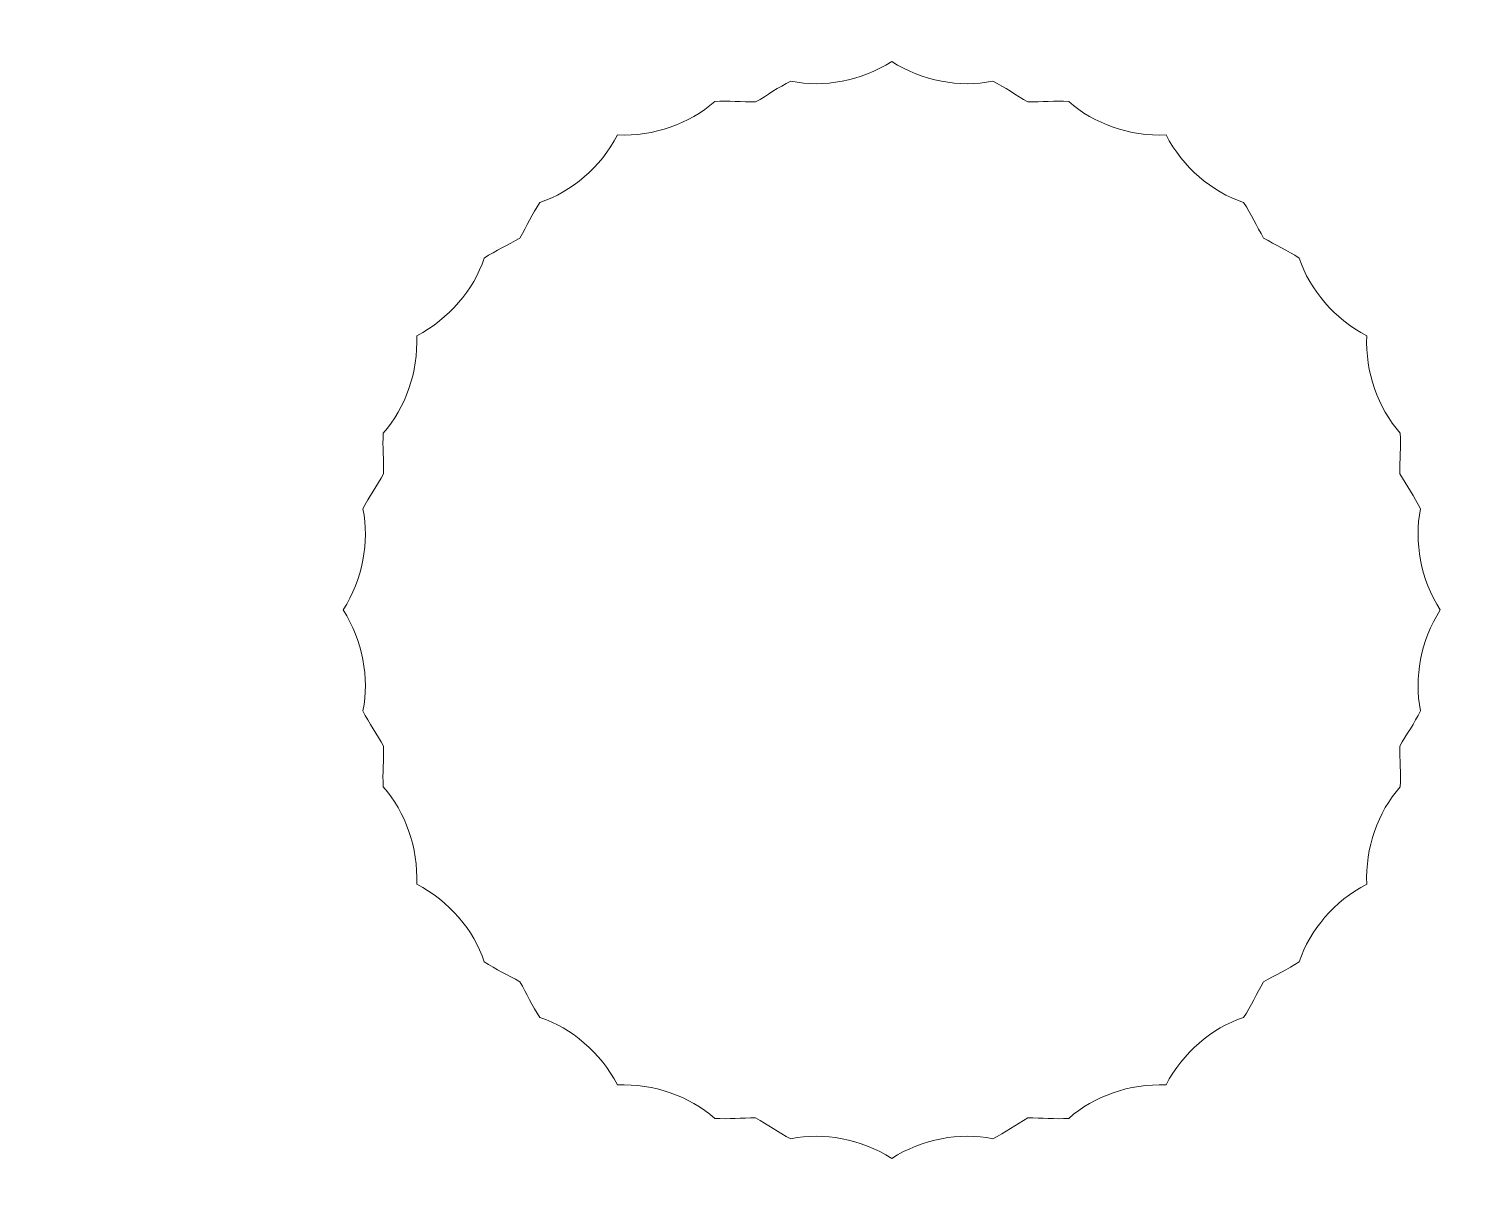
# Model space of a CAD drawing. Extents: x -728 to 2523, y -2539 to -44.
# Drawn here: x 242.14 to 257.73, y -1289.7 to -1277.19 of the extents above; entities that cross this region are included whole.
import ezdxf

# ---------------------------------------------------------------- set-up
doc = ezdxf.new("R2010")
doc.units = 0
doc.header["$MEASUREMENT"] = 0
doc.layers.add('Layer 1', color=7, linetype='Continuous', lineweight=0)

# ---------------------------------------------------------------- blocks, each defined once
blk = doc.blocks.new('Block_1')
at = {"layer": 'Layer 1'}
for points, knots in [([(409.045, -1093.44), (401.115, -1084.94), (390.635, -1080.63), (377.895, -1080.63), (365.325, -1080.63), (355.025, -1084.99), (347.275, -1093.6), (339.585, -1102.15), (335.685, -1115.02), (335.685, -1131.87), (335.685, -1131.87), (335.685, -1244.77), (335.685, -1244.77), (335.685, -1244.77), (164.325, -1244.77), (164.325, -1244.77), (164.325, -1244.77), (164.325, -1131.87), (164.325, -1131.87), (164.325, -1114.83), (160.315, -1101.9), (152.425, -1093.44), (144.495, -1084.94), (134.025, -1080.63), (121.285, -1080.63), (108.335, -1080.63), (97.935, -1085), (90.375, -1093.62), (82.875, -1102.16), (79.065, -1115.03), (79.065, -1131.87), (79.065, -1131.87), (79.065, -1447.85), (79.065, -1447.85), (79.065, -1464.69), (82.915, -1477.61), (90.505, -1486.24), (98.165, -1494.95), (108.515, -1499.37), (121.285, -1499.37), (133.845, -1499.37), (144.275, -1495.01), (152.295, -1486.42), (160.275, -1477.87), (164.325, -1464.89), (164.325, -1447.85), (164.325, -1447.85), (164.325, -1314.98), (164.325, -1314.98), (164.325, -1314.98), (335.685, -1314.98), (335.685, -1314.98), (335.685, -1314.98), (335.685, -1447.85), (335.685, -1447.85), (335.685, -1464.69), (339.535, -1477.61), (347.125, -1486.24), (354.775, -1494.95), (365.135, -1499.37), (377.895, -1499.37), (390.455, -1499.37), (400.885, -1495.01), (408.905, -1486.42), (416.885, -1477.87), (420.935, -1464.89), (420.935, -1447.85), (420.935, -1447.85), (420.935, -1131.87), (420.935, -1131.87), (420.935, -1114.83), (416.935, -1101.9), (409.045, -1093.44)], [0, 0, 0, 0, 1, 1, 1, 2, 2, 2, 3, 3, 3, 4, 4, 4, 5, 5, 5, 6, 6, 6, 7, 7, 7, 8, 8, 8, 9, 9, 9, 10, 10, 10, 11, 11, 11, 12, 12, 12, 13, 13, 13, 14, 14, 14, 15, 15, 15, 16, 16, 16, 17, 17, 17, 18, 18, 18, 19, 19, 19, 20, 20, 20, 21, 21, 21, 22, 22, 22, 23, 23, 23, 24, 24, 24, 24]), ([(257.271, -1284.604), (257.205, -1284.739), (257.119, -1284.858), (257.045, -1284.987), (257.045, -1285.135), (257.06, -1285.281), (257.05, -1285.43), (256.808, -1285.707), (256.67, -1286.09), (256.687, -1286.488), (256.687, -1286.488), (256.687, -1286.488), (256.687, -1286.488), (256.333, -1286.673), (256.071, -1286.983), (255.952, -1287.331), (255.828, -1287.415), (255.694, -1287.475), (255.566, -1287.549), (255.491, -1287.678), (255.431, -1287.812), (255.348, -1287.936), (255, -1288.054), (254.689, -1288.317), (254.505, -1288.671), (254.505, -1288.671), (254.505, -1288.671), (254.505, -1288.671), (254.106, -1288.654), (253.724, -1288.791), (253.447, -1289.034), (253.298, -1289.044), (253.152, -1289.029), (253.003, -1289.029), (253.003, -1289.029), (253.003, -1289.029), (253.003, -1289.029), (252.874, -1289.103), (252.755, -1289.189), (252.621, -1289.255), (252.26, -1289.183), (251.86, -1289.255), (251.523, -1289.469), (251.187, -1289.255), (250.787, -1289.183), (250.426, -1289.255), (250.292, -1289.189), (250.173, -1289.103), (250.044, -1289.029), (250.044, -1289.029), (250.044, -1289.029), (250.044, -1289.029), (249.895, -1289.029), (249.749, -1289.044), (249.6, -1289.034), (249.323, -1288.791), (248.941, -1288.654), (248.542, -1288.671), (248.542, -1288.671), (248.542, -1288.671), (248.542, -1288.671), (248.358, -1288.317), (248.047, -1288.054), (247.699, -1287.936), (247.616, -1287.812), (247.556, -1287.678), (247.481, -1287.549), (247.353, -1287.475), (247.219, -1287.415), (247.095, -1287.331), (246.976, -1286.983), (246.714, -1286.673), (246.36, -1286.488), (246.36, -1286.488), (246.36, -1286.488), (246.36, -1286.488), (246.377, -1286.09), (246.239, -1285.707), (245.997, -1285.43), (245.987, -1285.281), (246.002, -1285.135), (246.001, -1284.987), (245.928, -1284.858), (245.841, -1284.739), (245.776, -1284.604), (245.847, -1284.244), (245.775, -1283.844), (245.561, -1283.507), (245.775, -1283.17), (245.847, -1282.77), (245.776, -1282.409), (245.841, -1282.275), (245.927, -1282.156), (246.001, -1282.027), (246.001, -1282.027), (246.001, -1282.027), (246.001, -1282.027), (246.002, -1281.879), (245.987, -1281.733), (245.997, -1281.584), (246.239, -1281.307), (246.377, -1280.924), (246.36, -1280.526), (246.36, -1280.526), (246.36, -1280.526), (246.36, -1280.526), (246.714, -1280.341), (246.976, -1280.031), (247.095, -1279.682), (247.219, -1279.599), (247.353, -1279.539), (247.481, -1279.465), (247.556, -1279.336), (247.616, -1279.202), (247.699, -1279.078), (248.047, -1278.959), (248.358, -1278.697), (248.542, -1278.343), (248.941, -1278.36), (249.323, -1278.223), (249.6, -1277.98), (249.749, -1277.97), (249.895, -1277.985), (250.044, -1277.985), (250.172, -1277.911), (250.292, -1277.825), (250.426, -1277.759), (250.787, -1277.831), (251.187, -1277.759), (251.523, -1277.545), (251.86, -1277.759), (252.26, -1277.831), (252.621, -1277.759), (252.755, -1277.825), (252.874, -1277.911), (253.003, -1277.985), (253.152, -1277.985), (253.298, -1277.97), (253.447, -1277.98), (253.724, -1278.223), (254.106, -1278.36), (254.505, -1278.343), (254.689, -1278.697), (255, -1278.959), (255.348, -1279.078), (255.431, -1279.202), (255.491, -1279.336), (255.566, -1279.465), (255.694, -1279.539), (255.828, -1279.599), (255.952, -1279.682), (256.071, -1280.031), (256.333, -1280.341), (256.687, -1280.526), (256.687, -1280.526), (256.687, -1280.526), (256.687, -1280.526), (256.67, -1280.924), (256.808, -1281.307), (257.05, -1281.584), (257.06, -1281.733), (257.045, -1281.879), (257.045, -1282.027), (257.045, -1282.027), (257.046, -1282.027), (257.046, -1282.027), (257.119, -1282.156), (257.205, -1282.275), (257.271, -1282.409), (257.2, -1282.77), (257.272, -1283.17), (257.486, -1283.507), (257.272, -1283.844), (257.2, -1284.244), (257.271, -1284.604)], [0, 0, 0, 0, 1, 1, 1, 2, 2, 2, 3, 3, 3, 4, 4, 4, 5, 5, 5, 6, 6, 6, 7, 7, 7, 8, 8, 8, 9, 9, 9, 10, 10, 10, 11, 11, 11, 12, 12, 12, 13, 13, 13, 14, 14, 14, 15, 15, 15, 16, 16, 16, 17, 17, 17, 18, 18, 18, 19, 19, 19, 20, 20, 20, 21, 21, 21, 22, 22, 22, 23, 23, 23, 24, 24, 24, 25, 25, 25, 26, 26, 26, 27, 27, 27, 28, 28, 28, 29, 29, 29, 30, 30, 30, 31, 31, 31, 32, 32, 32, 33, 33, 33, 34, 34, 34, 35, 35, 35, 36, 36, 36, 37, 37, 37, 38, 38, 38, 39, 39, 39, 40, 40, 40, 41, 41, 41, 42, 42, 42, 43, 43, 43, 44, 44, 44, 45, 45, 45, 46, 46, 46, 47, 47, 47, 48, 48, 48, 49, 49, 49, 50, 50, 50, 51, 51, 51, 52, 52, 52, 53, 53, 53, 54, 54, 54, 55, 55, 55, 56, 56, 56, 57, 57, 57, 58, 58, 58, 58])]:
    blk.add_open_spline(points, degree=3, knots=knots, dxfattribs=at)

msp = doc.modelspace()

# ---------------------------------------------------------------- block references
at = {"layer": 'Layer 1'}
msp.add_blockref('Block_1', (0, 0), dxfattribs=at)

doc.saveas('drawing.dxf')
